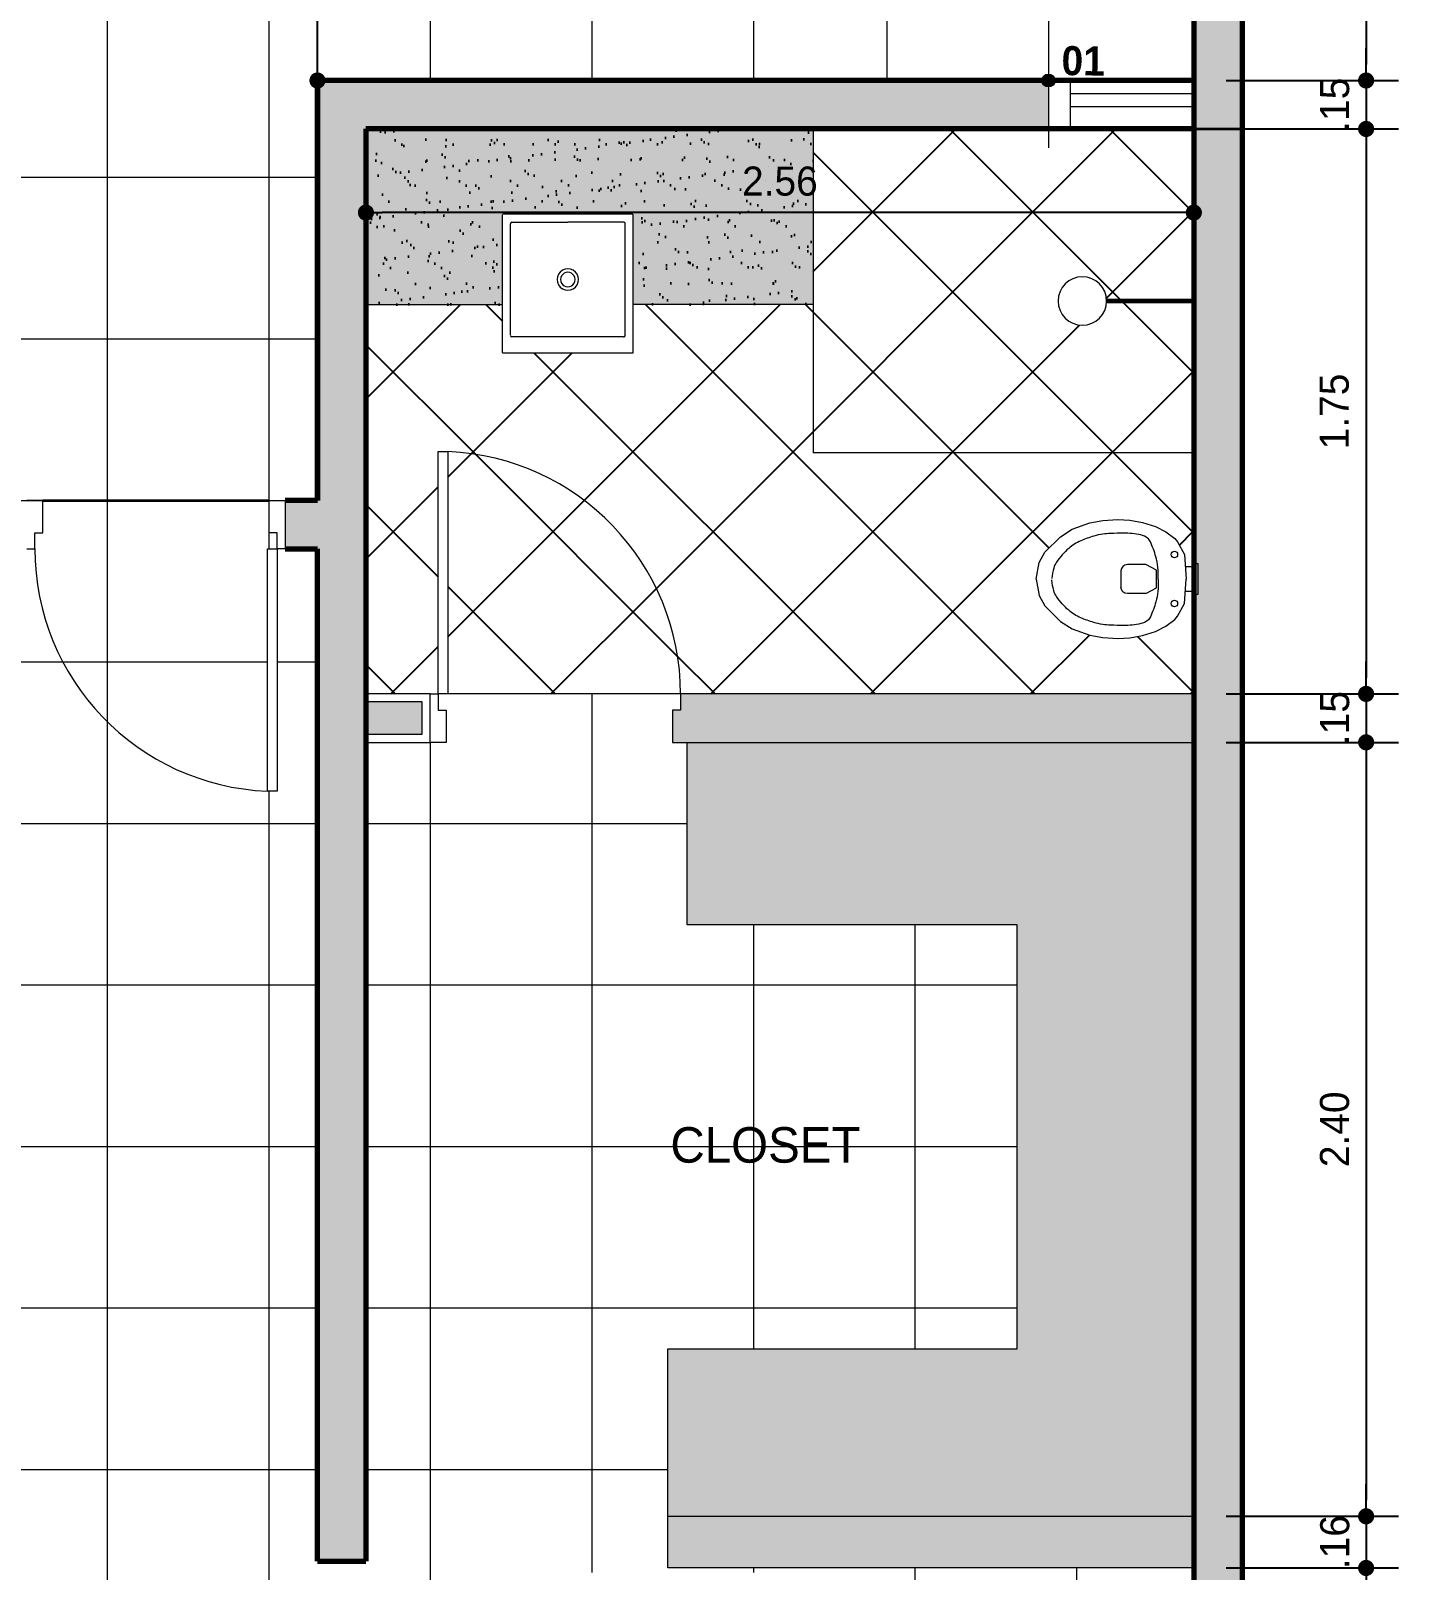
# Model space of a CAD drawing. Header units: millimetres. Extents: x 971.3 to 1010.6, y 593 to 619.8.
# Drawn here: x 989.422 to 993.717, y 599.835 to 604.601 of the extents above; entities that cross this region are included whole.
import ezdxf
from ezdxf.enums import TextEntityAlignment as Align

# ---------------------------------------------------------------- set-up
doc = ezdxf.new("R2010")
doc.units = ezdxf.units.MM
doc.linetypes.add('ACAD_ISO10W100', pattern=[18.5, 12, -3, 0.5, -3])
doc.linetypes.add('CONTINU', pattern=[0])
for name, color, linetype, lineweight in [('1', 253, 'Continuous', 0), ('_mobiliário', 7, 'Continuous', 5), ('barandas', 156, 'Continuous', 13), ('csco', 7, 'Continuous', 70), ('Flechas', 222, 'Continuous', 13), ('mesa', 7, 'Continuous', 9), ('textos', 7, 'Continuous', 25), ('www.dwgfree.com', 7, 'Continuous', 70)]:
    doc.layers.add(name, color=color, linetype=linetype, lineweight=lineweight)
doc.layers.add('A-HACH', color=252, linetype='Continuous')
doc.styles.get("Standard").update_dxf_attribs({"font": 'stylu.ttf'})
doc.dimstyles.new('1-75', dxfattribs={"dimtxt": 0.09, "dimasz": 0.05, "dimexe": 0.1, "dimexo": 0.1, "dimgap": 0.05, "dimtad": 1, "dimzin": 4, "dimdsep": 46, "dimtxsty": 'Standard', "dimblk": 'DOT', "dimcen": 0.09, "dimclrd": 250, "dimclre": 250, "dimclrt": 7, "dimaunit": 1, "dimazin": 0, "dimtfac": 1, "dimtix": 1, "dimtmove": 1, "dimatfit": 3, "dimfxl": 0.5, "dimtolj": 1, "dimtzin": 0, "dimarcsym": 0})
pattern_1 = [(0, (988.15953, 603.14696), (0, 0.5), []), (90, (988.15953, 603.14696), (-0.5, 3e-17), [])]
pattern_2 = [(135, (-131.56422, 234.29346), (-0.24748737, -0.24748737), []), (225, (-131.56422, 234.29346), (0.24748737, -0.24748737), [])]

# ---------------------------------------------------------------- blocks, each defined once
blk = doc.blocks.new('P80E')
at = {"layer": '_mobiliário'}
for p, q in [((0, 0), (0.025, 0)), ((0.025, 0), (0.025, -0.05)), ((0.8, 0), (0.775, 0)), ((0.775, 0), (0.775, -0.05)), ((0.025, -0.05), (0.05, -0.05)), ((0.05, -0.05), (0.05, -0.15)), ((0.775, -0.05), (0.75, -0.05)), ((0.75, -0.05), (0.75, -0.15)), ((0.05, -0.15), (0, -0.15)), ((0.75, -0.15), (0.8, -0.15))]:
    blk.add_line(p, q, dxfattribs=at)
blk.add_lwpolyline([(0.025, 0), (0.025, 0.75), (0.055, 0.75), (0.055, 0)], close=True, dxfattribs=at)
blk.add_arc((0.0244, 0), 0.7506, 0, 87.6617, dxfattribs=at)
blk = doc.blocks.new('CHUV')
at = {"const_width": 0.015}
blk.add_lwpolyline([(-0.27, 0), (0, 0)], dxfattribs=at)
blk.add_circle((-0.345, 0), 0.075)
blk = doc.blocks.new('DBACIA')
blk.add_line((-0.0396, -0.0639), (0.0379, -0.0639))
for points in [[(-0.0009, -0.549), (-0.0519, -0.5395), (-0.0841, -0.5219), (-0.1319, -0.4744), (-0.1548, -0.4374), (-0.1746, -0.3831), (-0.1824, -0.3431), (-0.1849, -0.2964), (-0.1828, -0.2588), (-0.1758, -0.2199), (-0.1632, -0.1796), (-0.1473, -0.1474), (-0.1259, -0.1196), (-0.1159, -0.1115), (-0.0765, -0.0896), (-0.0009, -0.085), (-0.0009, -0.085)], [(-0.0396, -0.0873), (-0.0396, -0.0639), (-0.0489, -0.0639), (-0.0489, -0.0487), (0.0471, -0.0487), (0.0471, -0.0639), (0.0379, -0.0639), (0.0379, -0.0873)], [(-0.0009, -0.549), (0.0502, -0.5395), (0.0824, -0.5219), (0.1302, -0.4744), (0.1531, -0.4374), (0.1729, -0.3831), (0.1806, -0.3431), (0.1831, -0.2964), (0.1811, -0.2588), (0.1741, -0.2199), (0.1614, -0.1796), (0.1455, -0.1474), (0.1241, -0.1196), (0.1142, -0.1115), (0.0747, -0.0896), (-0.0008, -0.085), (-0.0009, -0.085)], [(0.0441, -0.2096), (0.0261, -0.177), (-0.0284, -0.177), (-0.0459, -0.2096)], [(-0.0258, -0.2866), (0.0241, -0.2866)]]:
    blk.add_lwpolyline(points)
for points in [[(-0.0009, -0.1715, 0.041285), (-0.0374, -0.1723, 0.045356), (-0.07, -0.1787, 0.033191), (-0.1165, -0.1957, 0.120175), (-0.1274, -0.2042, 0.118011), (-0.1373, -0.2253, 0.050668), (-0.1429, -0.2787, 0.012742), (-0.1419, -0.3192, 0.021668), (-0.1397, -0.343, 0.039787), (-0.1338, -0.3704, 0.025573), (-0.119, -0.4113, 0.081205), (-0.0957, -0.4485, 0.062644), (-0.0533, -0.4861, 0.081597), (-0.0349, -0.4947, 0.049616), (-0.0021, -0.5005)], [(0.0009, -0.1715, -0.041285), (0.0374, -0.1723, -0.045356), (0.07, -0.1787, -0.033191), (0.1165, -0.1957, -0.120175), (0.1274, -0.2042, -0.118011), (0.1373, -0.2253, -0.050668), (0.1429, -0.2787, -0.012742), (0.1419, -0.3192, -0.021668), (0.1397, -0.343, -0.039787), (0.1337, -0.3704, -0.025573), (0.119, -0.4113, -0.081205), (0.0957, -0.4485, -0.062644), (0.0533, -0.4861, -0.081597), (0.0349, -0.4947, -0.049616), (0.0021, -0.5005)], [(-0.0459, -0.2096), (-0.0458, -0.2666, 0.414025), (-0.0258, -0.2866)], [(0.0441, -0.2096), (0.0441, -0.2666, -0.414025), (0.0241, -0.2866)]]:
    blk.add_lwpolyline(points, format="xyb")
for centre in [(-0.0766, -0.1213), (0.0749, -0.1213)]:
    blk.add_circle(centre, 0.0101)
blk = doc.blocks.new('_Dot')
at = {"color": 0, "linetype": 'ByBlock', "lineweight": -2}
blk.add_line((-0.5, 0), (-1, 0), dxfattribs=at)
at = {"color": 0, "linetype": 'ByBlock', "const_width": 0.5}
blk.add_lwpolyline([(-0.25, 0, 1), (0.25, 0, 1)], format="xyb", close=True, dxfattribs=at)
blk = doc.blocks.new('*D79')
at = {"layer": 'Defpoints', "color": 0, "lineweight": 35, "transparency": 16777216}
for p in [(993.0345, 607.747), (993.0226, 604.447), (993.5558, 604.447)]:
    blk.add_point(p, dxfattribs=at)
at = {"layer": 'www.dwgfree.com', "color": 250, "linetype": 'ACAD_ISO10W100', "lineweight": -2, "transparency": 16777216}
for p, q in [((993.1345, 607.747), (993.6558, 607.747)), ((993.1226, 604.447), (993.6558, 604.447))]:
    blk.add_line(p, q, dxfattribs=at)
at = {"layer": 'www.dwgfree.com', "color": 250, "lineweight": -2, "transparency": 16777216}
blk.add_line((993.5558, 607.697), (993.5558, 604.497), dxfattribs=at)
at = {"layer": 'www.dwgfree.com', "color": 250, "lineweight": -2, "transparency": 16777216, "xscale": 0.05, "yscale": 0.05, "zscale": 0.05}
for p, rotation in [((993.5558, 607.747), 90), ((993.5558, 604.447), 270)]:
    blk.add_blockref('_Dot', p, dxfattribs=dict(at, rotation=rotation))
at = {"layer": 'www.dwgfree.com', "color": 7, "lineweight": 35, "transparency": 16777216, "insert": (993.4589, 606.097), "char_height": 0.09, "attachment_point": 5, "rotation": 90}
blk.add_mtext('\\A1;3.30 ', dxfattribs=at)
blk = doc.blocks.new('*D80')
at = {"layer": 'Defpoints', "color": 0, "lineweight": 35, "transparency": 16777216}
for p in [(993.0226, 604.447), (993.0226, 604.297), (993.5558, 604.297)]:
    blk.add_point(p, dxfattribs=at)
at = {"layer": 'www.dwgfree.com', "color": 250, "lineweight": -2, "transparency": 16777216}
for p, q in [((993.5558, 604.497), (993.5558, 604.547)), ((993.5558, 604.447), (993.5558, 604.297)), ((993.5558, 604.247), (993.5558, 604.197))]:
    blk.add_line(p, q, dxfattribs=at)
at = {"layer": 'www.dwgfree.com', "color": 250, "linetype": 'ACAD_ISO10W100', "lineweight": -2, "transparency": 16777216}
for p, q in [((993.1226, 604.447), (993.6558, 604.447)), ((993.1226, 604.297), (993.6558, 604.297))]:
    blk.add_line(p, q, dxfattribs=at)
at = {"layer": 'www.dwgfree.com', "color": 250, "lineweight": -2, "transparency": 16777216, "xscale": 0.05, "yscale": 0.05, "zscale": 0.05}
for p, rotation in [((993.5558, 604.447), 270), ((993.5558, 604.297), 90)]:
    blk.add_blockref('_Dot', p, dxfattribs=dict(at, rotation=rotation))
at = {"layer": 'www.dwgfree.com', "color": 7, "lineweight": 35, "transparency": 16777216, "insert": (993.4589, 604.372), "char_height": 0.09, "attachment_point": 5, "rotation": 90}
blk.add_mtext('\\A1;.15 ', dxfattribs=at)
blk = doc.blocks.new('*D81')
at = {"layer": 'Defpoints', "color": 0, "lineweight": 35, "transparency": 16777216}
for p in [(993.0226, 604.297), (993.0225, 602.5481), (993.5558, 602.5481)]:
    blk.add_point(p, dxfattribs=at)
at = {"layer": 'www.dwgfree.com', "color": 250, "linetype": 'ACAD_ISO10W100', "lineweight": -2, "transparency": 16777216}
for p, q in [((993.1226, 604.297), (993.6558, 604.297)), ((993.1225, 602.5481), (993.6558, 602.5481))]:
    blk.add_line(p, q, dxfattribs=at)
at = {"layer": 'www.dwgfree.com', "color": 250, "lineweight": -2, "transparency": 16777216}
blk.add_line((993.5558, 604.247), (993.5558, 602.5981), dxfattribs=at)
at = {"layer": 'www.dwgfree.com', "color": 250, "lineweight": -2, "transparency": 16777216, "xscale": 0.05, "yscale": 0.05, "zscale": 0.05}
for p, rotation in [((993.5558, 604.297), 90), ((993.5558, 602.5481), 270)]:
    blk.add_blockref('_Dot', p, dxfattribs=dict(at, rotation=rotation))
at = {"layer": 'www.dwgfree.com', "color": 7, "lineweight": 35, "transparency": 16777216, "insert": (993.4576, 603.4225), "char_height": 0.09, "attachment_point": 5, "rotation": 90}
blk.add_mtext('\\A1;1.75 ', dxfattribs=at)
blk = doc.blocks.new('*D82')
at = {"layer": 'Defpoints', "color": 0, "lineweight": 35, "transparency": 16777216}
for p in [(993.0225, 602.5481), (993.0225, 602.3981), (993.5558, 602.3981)]:
    blk.add_point(p, dxfattribs=at)
at = {"layer": 'www.dwgfree.com', "color": 250, "lineweight": -2, "transparency": 16777216}
for p, q in [((993.5558, 602.5981), (993.5558, 602.6481)), ((993.5558, 602.5481), (993.5558, 602.3981)), ((993.5558, 602.3481), (993.5558, 602.2981))]:
    blk.add_line(p, q, dxfattribs=at)
at = {"layer": 'www.dwgfree.com', "color": 250, "linetype": 'ACAD_ISO10W100', "lineweight": -2, "transparency": 16777216}
for p, q in [((993.1225, 602.5481), (993.6558, 602.5481)), ((993.1225, 602.3981), (993.6558, 602.3981))]:
    blk.add_line(p, q, dxfattribs=at)
at = {"layer": 'www.dwgfree.com', "color": 250, "lineweight": -2, "transparency": 16777216, "xscale": 0.05, "yscale": 0.05, "zscale": 0.05}
for p, rotation in [((993.5558, 602.5481), 270), ((993.5558, 602.3981), 90)]:
    blk.add_blockref('_Dot', p, dxfattribs=dict(at, rotation=rotation))
at = {"layer": 'www.dwgfree.com', "color": 7, "lineweight": 35, "transparency": 16777216, "insert": (993.4589, 602.4731), "char_height": 0.09, "attachment_point": 5, "rotation": 90}
blk.add_mtext('\\A1;.15 ', dxfattribs=at)
blk = doc.blocks.new('*D83')
at = {"layer": 'Defpoints', "color": 0, "lineweight": 35, "transparency": 16777216}
for p in [(993.0225, 602.3981), (993.0225, 600.002), (993.5558, 600.002)]:
    blk.add_point(p, dxfattribs=at)
at = {"layer": 'www.dwgfree.com', "color": 250, "linetype": 'ACAD_ISO10W100', "lineweight": -2, "transparency": 16777216}
for p, q in [((993.1225, 602.3981), (993.6558, 602.3981)), ((993.1225, 600.002), (993.6558, 600.002))]:
    blk.add_line(p, q, dxfattribs=at)
at = {"layer": 'www.dwgfree.com', "color": 250, "lineweight": -2, "transparency": 16777216}
blk.add_line((993.5558, 602.3481), (993.5558, 600.052), dxfattribs=at)
at = {"layer": 'www.dwgfree.com', "color": 250, "lineweight": -2, "transparency": 16777216, "xscale": 0.05, "yscale": 0.05, "zscale": 0.05}
for p, rotation in [((993.5558, 602.3981), 90), ((993.5558, 600.002), 270)]:
    blk.add_blockref('_Dot', p, dxfattribs=dict(at, rotation=rotation))
at = {"layer": 'www.dwgfree.com', "color": 7, "lineweight": 35, "transparency": 16777216, "insert": (993.4585, 601.2001), "char_height": 0.09, "attachment_point": 5, "rotation": 90}
blk.add_mtext('\\A1;2.40 ', dxfattribs=at)
blk = doc.blocks.new('*D84')
at = {"layer": 'Defpoints', "color": 0, "lineweight": 35, "transparency": 16777216}
for p in [(993.0225, 600.002), (993.0225, 599.842), (993.5558, 599.842)]:
    blk.add_point(p, dxfattribs=at)
at = {"layer": 'www.dwgfree.com', "color": 250, "lineweight": -2, "transparency": 16777216}
for p, q in [((993.5558, 600.052), (993.5558, 600.102)), ((993.5558, 600.002), (993.5558, 599.842)), ((993.5558, 599.792), (993.5558, 599.742))]:
    blk.add_line(p, q, dxfattribs=at)
at = {"layer": 'www.dwgfree.com', "color": 250, "linetype": 'ACAD_ISO10W100', "lineweight": -2, "transparency": 16777216}
for p, q in [((993.1225, 600.002), (993.6558, 600.002)), ((993.1225, 599.842), (993.6558, 599.842))]:
    blk.add_line(p, q, dxfattribs=at)
at = {"layer": 'www.dwgfree.com', "color": 250, "lineweight": -2, "transparency": 16777216, "xscale": 0.05, "yscale": 0.05, "zscale": 0.05}
for p, rotation in [((993.5558, 600.002), 270), ((993.5558, 599.842), 90)]:
    blk.add_blockref('_Dot', p, dxfattribs=dict(at, rotation=rotation))
at = {"layer": 'www.dwgfree.com', "color": 7, "lineweight": 35, "transparency": 16777216, "insert": (993.4592, 599.922), "char_height": 0.09, "attachment_point": 5, "rotation": 90}
blk.add_mtext('\\A1;.16 ', dxfattribs=at)
blk = doc.blocks.new('*D85')
at = {"layer": 'Defpoints', "color": 0, "lineweight": 35, "transparency": 16777216}
for p in [(993.0225, 599.842), (993.0225, 596.4967), (993.5558, 596.4967)]:
    blk.add_point(p, dxfattribs=at)
at = {"layer": 'www.dwgfree.com', "color": 250, "linetype": 'ACAD_ISO10W100', "lineweight": -2, "transparency": 16777216}
for p, q in [((993.1225, 599.842), (993.6558, 599.842)), ((993.1225, 596.4967), (993.6558, 596.4967))]:
    blk.add_line(p, q, dxfattribs=at)
at = {"layer": 'www.dwgfree.com', "color": 250, "lineweight": -2, "transparency": 16777216}
blk.add_line((993.5558, 599.792), (993.5558, 596.5467), dxfattribs=at)
at = {"layer": 'www.dwgfree.com', "color": 250, "lineweight": -2, "transparency": 16777216, "xscale": 0.05, "yscale": 0.05, "zscale": 0.05}
for p, rotation in [((993.5558, 599.842), 90), ((993.5558, 596.4967), 270)]:
    blk.add_blockref('_Dot', p, dxfattribs=dict(at, rotation=rotation))
at = {"layer": 'www.dwgfree.com', "color": 7, "lineweight": 35, "transparency": 16777216, "insert": (993.4589, 598.1694), "char_height": 0.09, "attachment_point": 5, "rotation": 90}
blk.add_mtext('\\A1;3.35 ', dxfattribs=at)
blk = doc.blocks.new('*D109')
at = {"layer": 'Defpoints', "color": 0, "lineweight": 35, "transparency": 16777216}
for p in [(990.4595, 604.297), (993.0225, 604.297), (990.4595, 604.0381)]:
    blk.add_point(p, dxfattribs=at)
at = {"layer": 'www.dwgfree.com', "color": 250, "linetype": 'ACAD_ISO10W100', "lineweight": -2, "transparency": 16777216}
for p, q in [((990.4595, 604.197), (990.4595, 603.9381)), ((993.0225, 604.197), (993.0225, 603.9381))]:
    blk.add_line(p, q, dxfattribs=at)
at = {"layer": 'www.dwgfree.com', "color": 250, "lineweight": -2, "transparency": 16777216}
blk.add_line((992.9725, 604.0381), (990.5095, 604.0381), dxfattribs=at)
at = {"layer": 'www.dwgfree.com', "color": 250, "lineweight": -2, "transparency": 16777216, "xscale": 0.05, "yscale": 0.05, "zscale": 0.05, "rotation": 180}
blk.add_blockref('_Dot', (990.4595, 604.0381), dxfattribs=at)
at = {"layer": 'www.dwgfree.com', "color": 250, "lineweight": -2, "transparency": 16777216, "xscale": 0.05, "yscale": 0.05, "zscale": 0.05}
blk.add_blockref('_Dot', (993.0225, 604.0381), dxfattribs=at)
at = {"layer": 'www.dwgfree.com', "color": 7, "lineweight": 35, "transparency": 16777216, "insert": (991.741, 604.135), "char_height": 0.09, "attachment_point": 5}
blk.add_mtext('\\A1;2.56 ', dxfattribs=at)
blk = doc.blocks.new('*D113')
at = {"layer": 'Defpoints', "color": 0, "lineweight": 35, "transparency": 16777216}
for p in [(990.3095, 607.597), (990.3095, 607.597), (990.3095, 604.447)]:
    blk.add_point(p, dxfattribs=at)
at = {"layer": 'www.dwgfree.com', "color": 250, "lineweight": -2, "transparency": 16777216}
blk.add_line((990.3095, 604.497), (990.3095, 607.547), dxfattribs=at)
at = {"layer": 'www.dwgfree.com', "color": 250, "lineweight": -2, "transparency": 16777216, "xscale": 0.05, "yscale": 0.05, "zscale": 0.05}
for p, rotation in [((990.3095, 607.597), 90), ((990.3095, 604.447), 270)]:
    blk.add_blockref('_Dot', p, dxfattribs=dict(at, rotation=rotation))
at = {"layer": 'www.dwgfree.com', "color": 7, "lineweight": 35, "transparency": 16777216, "insert": (990.2126, 606.022), "char_height": 0.09, "attachment_point": 5, "rotation": 90}
blk.add_mtext('\\A1;3.15 ', dxfattribs=at)
blk = doc.blocks.new('*D114')
at = {"layer": 'Defpoints', "color": 0, "lineweight": 35, "transparency": 16777216}
for p in [(993.1726, 610.197), (993.1726, 596.3467), (993.9056, 596.3467)]:
    blk.add_point(p, dxfattribs=at)
at = {"layer": 'www.dwgfree.com', "color": 250, "linetype": 'ACAD_ISO10W100', "lineweight": -2, "transparency": 16777216}
for p, q in [((993.2726, 610.197), (994.0056, 610.197)), ((993.2726, 596.3467), (994.0056, 596.3467))]:
    blk.add_line(p, q, dxfattribs=at)
at = {"layer": 'www.dwgfree.com', "color": 250, "lineweight": -2, "transparency": 16777216}
blk.add_line((993.9056, 610.147), (993.9056, 596.3967), dxfattribs=at)
at = {"layer": 'www.dwgfree.com', "color": 250, "lineweight": -2, "transparency": 16777216, "xscale": 0.05, "yscale": 0.05, "zscale": 0.05}
for p, rotation in [((993.9056, 610.197), 90), ((993.9056, 596.3467), 270)]:
    blk.add_blockref('_Dot', p, dxfattribs=dict(at, rotation=rotation))
at = {"layer": 'www.dwgfree.com', "color": 7, "lineweight": 35, "transparency": 16777216, "insert": (993.8086, 603.2719), "char_height": 0.09, "attachment_point": 5, "rotation": 90}
blk.add_mtext('\\A1;13.85 ', dxfattribs=at)

msp = doc.modelspace()

# ---------------------------------------------------------------- hatches: boundary and pattern name
at = {"layer": '_mobiliário'}
msp.add_hatch(color=256, dxfattribs=at).paths.add_polyline_path([(990.6334, 602.4231), (990.4595, 602.4231), (990.4595, 602.5231), (990.6334, 602.5231)])
at = {"layer": 'A-HACH'}
h = msp.add_hatch(dxfattribs=at)
h.set_pattern_fill('_USER', color=256, scale=0.35, angle=135, style=0, double=1, pattern_type=0)
h.set_pattern_definition(pattern_2)
h.paths.add_polyline_path([(993.0225, 603.7644), (992.7525, 603.7644, -1), (992.6025, 603.7644, -1), (992.7525, 603.7644), (993.0225, 603.7644), (993.0225, 604.297), (992.6402, 604.297), (991.8445, 604.297), (991.8445, 603.2943), (993.0225, 603.2943)])
h.paths.add_polyline_path([(991.8445, 603.2943), (991.8445, 603.7531), (991.2872, 603.7531), (991.2872, 603.6029), (990.8818, 603.6029), (990.8818, 603.7531), (990.4595, 603.7531), (990.4595, 602.5481), (990.6584, 602.5481), (990.6834, 602.5481), (990.6834, 603.2981), (990.7134, 603.2981, -0.40231), (991.4334, 602.5481), (991.4584, 602.5481), (993.0225, 602.5481), (993.0225, 602.8557), (993.0197, 602.8557), (993.0197, 602.8649), (992.9963, 602.8649), (992.9941, 602.828), (992.9722, 602.7886), (992.9641, 602.7786), (992.9362, 602.7572), (992.9041, 602.7413), (992.8637, 602.7287), (992.8248, 602.7217), (992.7872, 602.7196), (992.7405, 602.7221), (992.7005, 602.7299), (992.6462, 602.7497), (992.6092, 602.7726), (992.5617, 602.8204), (992.5441, 602.8526), (992.5347, 602.9036), (992.5441, 602.9547), (992.5617, 602.9869), (992.6092, 603.0347), (992.6462, 603.0576), (992.7005, 603.0774), (992.7405, 603.0852), (992.7872, 603.0876), (992.8248, 603.0856), (992.8637, 603.0786), (992.9041, 603.0659), (992.9362, 603.05), (992.9641, 603.0286), (992.9722, 603.0187), (992.9941, 602.9793), (992.9963, 602.9424), (993.0197, 602.9424), (993.0197, 602.9517), (993.0198, 603.2943)])
h = msp.add_hatch(dxfattribs=at)
h.set_pattern_fill('_USER', color=256, scale=0.35, angle=135, style=0, double=1, pattern_type=0)
h.set_pattern_definition(pattern_2)
h.paths.add_polyline_path([(990.7134, 603.2981), (990.7134, 602.5481), (991.4334, 602.5481, 0.40231)])
at = {"layer": 'Flechas'}
msp.add_hatch(color=256, dxfattribs=at).paths.add_polyline_path([(992.5863, 604.4325, 1), (992.5588, 604.4615, 1)])
at = {"layer": 'mesa', "ltscale": 0.1}
h = msp.add_hatch(color=27, dxfattribs=at)
h.dxf.hatch_style = 1
h.set_gradient(color1=(123, 74, 61), color2=(238, 225, 221), one_color=1, tint=0.9, name='INVCYLINDER')
h.paths.add_polyline_path([(993.0225, 602.3981), (991.4544, 602.3981), (991.4544, 601.8335), (992.4756, 601.8335), (992.4756, 600.5205), (991.3946, 600.5205), (991.3946, 600.002), (993.0225, 600.002)])
at = {"layer": 'www.dwgfree.com', "lineweight": 35}
for color, points in [(256, [(993.0226, 618.77), (993.1725, 618.77), (993.1725, 596.3467), (993.0226, 596.3467)]), (256, [(990.4595, 604.297), (992.5739, 604.297), (992.5739, 604.427, -0.434686), (992.5525, 604.447), (992.4033, 604.447), (990.3095, 604.447), (990.3095, 603.147), (990.2095, 603.147), (990.2095, 602.997), (990.3095, 602.997), (990.3095, 599.8632), (990.4595, 599.8632)]), (251, [(993.0225, 602.5481), (991.4584, 602.5481), (991.4334, 602.5481), (991.4334, 602.4981), (991.4084, 602.4981), (991.4084, 602.3981), (991.4584, 602.3981), (993.0225, 602.3981)]), (251, [(993.0225, 600.002), (991.3946, 600.002), (991.3946, 599.842), (993.0225, 599.842)])]:
    msp.add_hatch(color=color, dxfattribs=at).paths.add_polyline_path(points)
at = {"layer": 'www.dwgfree.com', "lineweight": 15}
h = msp.add_hatch(dxfattribs=at)
h.set_pattern_fill('_USER', color=252, scale=0.5, style=0, double=1, pattern_type=0)
h.set_pattern_definition(pattern_1)
h.paths.add_polyline_path([(992.0725, 606.647), (991.1225, 606.647), (991.1225, 606.697), (991.1225, 607.127, -0.414256), (991.1025, 607.147), (990.8494, 607.147), (990.8494, 607.147), (990.8858, 606.9767), (990.8107, 607.1484), (990.8986, 607.314), (990.8494, 607.147), (991.1025, 607.147, -0.414168), (991.1225, 607.167), (991.1225, 607.597), (990.2095, 607.597), (990.1595, 607.597), (989.4595, 607.597), (989.4095, 607.597), (989.3095, 607.597), (989.3095, 606.022), (989.0595, 606.022), (989.0095, 606.022), (988.3095, 606.022), (988.2595, 606.022), (988.1595, 606.022), (988.1595, 604.672), (988.2595, 604.672), (988.3095, 604.672), (989.0095, 604.672), (989.0595, 604.672), (989.3095, 604.672), (989.3095, 603.147), (989.4095, 603.147), (989.4595, 603.147), (990.1595, 603.147), (990.2095, 603.147), (990.3095, 603.147), (990.3095, 604.447), (992.0725, 604.447)])
h.paths.add_polyline_path([(991.0027, 607.1151), (991.1454, 607.113), (991.1482, 607.3005), (991.0055, 607.3026)], flags=24)
at = {"layer": 'www.dwgfree.com', "lineweight": 35}
h = msp.add_hatch(dxfattribs=at)
h.set_pattern_fill('AR-SAND', color=256, scale=0.002, style=0)
h.set_pattern_definition([(37.5, (990.45954, 603.753136), (-0.0032, 0.0978826), [0, -0.077216, 0, -0.08636, 0, -0.08255]), (7.5, (990.45954, 603.75314), (0.089905, 0.143365), [0, -0.041656, 0, -0.069596, 0, -0.02667]), (327.5, (990.39706, 603.753136), (0.1581985, 0.0002874), [0, -0.0254, 0, -0.09144, 0, -0.11938]), (317.5, (990.39706, 603.75314), (0.152711, 0.044586), [0, -0.0127, 0, -0.059944, 0, -0.06858])])
h.paths.add_polyline_path([(991.8445, 604.297), (990.4595, 604.297), (990.4595, 603.7531), (990.8818, 603.7531), (990.8818, 604.0335), (991.2872, 604.0335), (991.2872, 603.7531), (991.8445, 603.7531)])
h = msp.add_hatch(color=134, dxfattribs=at)
h.set_gradient(color1=(28, 143, 151))
h.paths.add_polyline_path([(991.8445, 604.297), (990.4595, 604.297), (990.4595, 603.7531), (990.8818, 603.7531), (990.8818, 604.0335), (991.2872, 604.0335), (991.2872, 603.7531), (991.8445, 603.7531)])
at = {"layer": 'www.dwgfree.com', "lineweight": 15}
h = msp.add_hatch(dxfattribs=at)
h.set_pattern_fill('_USER', color=252, scale=0.5, style=0, double=1, pattern_type=0)
h.set_pattern_definition(pattern_1)
h.paths.add_polyline_path([(990.1545, 602.997), (990.1845, 602.997), (990.1845, 603.047), (990.1595, 603.047), (990.1595, 603.147), (989.4595, 603.147), (989.4595, 603.047), (989.4345, 603.047), (989.4345, 602.997, 0.40231), (990.1545, 602.247)])
h = msp.add_hatch(dxfattribs=at)
h.set_pattern_fill('_USER', color=252, scale=0.5, style=0, double=1, pattern_type=0)
h.set_pattern_definition(pattern_1)
edge = h.paths.add_edge_path()
edge.add_line((990.3095, 602.997), (990.2095, 602.997))
edge.add_line((990.2095, 602.997), (990.1845, 602.997))
edge.add_line((990.1845, 602.997), (990.1845, 602.247))
edge.add_line((990.1845, 602.247), (990.1545, 602.247))
edge.add_arc((990.1852, 602.997), 0.7506, 180, 267.6617, ccw=False)
edge.add_line((989.4345, 602.997), (989.4095, 602.997))
edge.add_line((989.4095, 602.997), (989.3095, 602.997))
edge.add_line((989.3095, 602.997), (989.3095, 599.872))
edge.add_line((989.3095, 599.872), (989.3095, 599.24))
edge.add_line((989.3095, 599.24), (986.3095, 599.24))
edge.add_line((986.3095, 599.24), (986.3095, 596.4967))
edge.add_line((986.3095, 596.4967), (993.0225, 596.4967))
edge.add_line((993.0225, 596.4967), (993.0225, 597.24))
edge.add_arc((993.0415, 597.1468), 0.0951, 101.5327, 146.1729)
edge.add_line((992.9625, 597.1997), (992.9025, 597.1997))
edge.add_line((992.9025, 597.1997), (992.9025, 597.4734))
edge.add_line((992.9025, 597.4734), (992.8877, 597.4734))
edge.add_line((992.8877, 597.4734), (992.8877, 598.6261))
edge.add_line((992.8877, 598.6261), (992.9025, 598.6261))
edge.add_line((992.9025, 598.6261), (992.9025, 598.9107))
edge.add_line((992.9025, 598.9107), (992.7962, 598.9107))
edge.add_line((992.7962, 598.9107), (992.8677, 598.8497))
edge.add_line((992.8677, 598.8497), (992.8677, 597.2497))
edge.add_line((992.8677, 597.2497), (992.7932, 597.1861))
edge.add_spline(control_points=[(992.7932, 597.1861), (992.7642, 597.196), (992.6856, 597.2228), (992.5629, 597.1822), (992.4224, 597.2244), (992.3271, 597.1811), (992.2675, 597.1991), (992.2591, 597.2016)], knot_values=[0, 0, 0, 0, 0.09018, 0.244935, 0.364644, 0.513233, 0.537855, 0.537855, 0.537855, 0.537855], degree=3, periodic=0)
edge.add_line((992.444, 597.2078), (992.444, 596.7267))
edge.add_line((992.444, 596.7267), (990.5606, 596.7267))
edge.add_line((990.5606, 596.7267), (990.5606, 599.463))
edge.add_line((990.5606, 599.463), (992.4313, 599.463))
edge.add_line((992.4313, 599.463), (992.4313, 598.8914))
edge.add_spline(control_points=[(992.3813, 598.8981), (992.3983, 598.8948), (992.4545, 598.8847), (992.5629, 598.9172), (992.6829, 598.8775), (992.7592, 598.9018), (992.7856, 598.9107)], knot_values=[0.007883, 0.007883, 0.007883, 0.007883, 0.059702, 0.17941, 0.334165, 0.416462, 0.416462, 0.416462, 0.416462], degree=3, periodic=0)
edge.add_line((992.5707, 598.9024), (992.773, 598.9066))
edge.add_spline(control_points=[(992.3813, 598.8981), (992.3983, 598.8948), (992.4545, 598.8847), (992.5629, 598.9172), (992.6829, 598.8775), (992.7592, 598.9018), (992.7856, 598.9107)], knot_values=[0.007883, 0.007883, 0.007883, 0.007883, 0.059702, 0.17941, 0.334165, 0.416462, 0.416462, 0.416462, 0.416462], degree=3, periodic=0)
edge.add_line((992.7856, 598.9107), (992.4677, 598.9107))
edge.add_line((992.4677, 598.9107), (992.4677, 599.4107))
edge.add_line((992.4677, 599.4107), (992.9677, 599.4107))
edge.add_line((992.9677, 599.4107), (992.9677, 598.8997))
edge.add_line((992.9677, 598.8997), (992.9625, 598.8997))
edge.add_arc((993.0415, 598.9527), 0.0951, 213.8271, 258.4737)
edge.add_line((993.0225, 598.8595), (993.0225, 599.842))
edge.add_line((993.0225, 599.842), (991.3946, 599.842))
edge.add_line((991.3946, 599.842), (991.3946, 600.002))
edge.add_line((991.3946, 600.002), (991.3946, 600.5205))
edge.add_line((991.3946, 600.5205), (992.4756, 600.5205))
edge.add_line((992.4756, 600.5205), (992.4756, 601.8335))
edge.add_line((992.4756, 601.8335), (991.4544, 601.8335))
edge.add_line((991.4544, 601.8335), (991.4544, 602.3981))
edge.add_line((991.4544, 602.3981), (991.4084, 602.3981))
edge.add_line((991.4084, 602.3981), (991.4084, 602.4981))
edge.add_line((991.4084, 602.4981), (991.4334, 602.4981))
edge.add_line((991.4334, 602.4981), (991.4334, 602.5481))
edge.add_line((991.4334, 602.5481), (990.7134, 602.5481))
edge.add_line((990.7134, 602.5481), (990.6834, 602.5481))
edge.add_line((990.6834, 602.5481), (990.6834, 602.4981))
edge.add_line((990.6834, 602.4981), (990.7084, 602.4981))
edge.add_line((990.7084, 602.4981), (990.7084, 602.3981))
edge.add_line((990.7084, 602.3981), (990.6584, 602.3981))
edge.add_line((990.6584, 602.3981), (990.4595, 602.3981))
edge.add_line((990.4595, 602.3981), (990.4595, 599.8632))
edge.add_line((990.4595, 599.8632), (990.3095, 599.8632))
edge.add_line((990.3095, 599.8632), (990.3095, 602.997))
h.paths.add_polyline_path([(990.8373, 599.8282), (992.1544, 599.8282), (992.1544, 599.7646), (990.8373, 599.7646)], flags=16)
edge = h.paths.add_edge_path(flags=16)
edge.add_line((987.3412, 598.5284), (987.3185, 598.4916))
edge.add_arc((987.2833, 598.4726), 0.04, -31.6977, 28.3023, ccw=False)
edge.add_line((987.3173, 598.4516), (987.1071, 598.1113))
edge.add_arc((987.0731, 598.1323), 0.04, 268.3023, 328.3023, ccw=False)
edge.add_line((987.0719, 598.0923), (987.0508, 598.0581))
edge.add_arc((986.9312, 598.1302), 0.1396, 244.8891, 328.9291, ccw=False)
edge.add_line((986.872, 598.0038), (986.7818, 598.0595))
edge.add_spline(control_points=[(986.7818, 598.0595), (986.7637, 598.0728), (986.7276, 598.0995), (986.6734, 598.1461), (986.6399, 598.1856), (986.6229, 598.2116), (986.6207, 598.2149)], knot_values=[0.475691, 0.475691, 0.475691, 0.475691, 0.543073, 0.61033, 0.688989, 0.700436, 0.700436, 0.700436, 0.700436], degree=3, periodic=0)
edge.add_spline(control_points=[(986.6207, 598.2149), (986.6064, 598.2376), (986.5784, 598.2932), (986.5744, 598.3388), (986.5559, 598.3866), (986.5543, 598.3907)], knot_values=[0.290588, 0.290588, 0.290588, 0.290588, 0.36828, 0.466559, 0.475691, 0.475691, 0.475691, 0.475691], degree=3, periodic=0)
edge.add_spline(control_points=[(986.5543, 598.3907), (986.554, 598.3914), (986.5537, 598.392), (986.5534, 598.3927)], knot_values=[0.289035, 0.289035, 0.289035, 0.289035, 0.290588, 0.290588, 0.290588, 0.290588], degree=3, periodic=0)
edge.add_spline(control_points=[(986.5534, 598.3927), (986.5531, 598.3934), (986.5529, 598.394), (986.5526, 598.3947)], knot_values=[0.28754, 0.28754, 0.28754, 0.28754, 0.289035, 0.289035, 0.289035, 0.289035], degree=3, periodic=0)
edge.add_spline(control_points=[(986.5526, 598.3947), (986.5515, 598.3971), (986.5505, 598.3996), (986.5494, 598.4019)], knot_values=[0.28191, 0.28191, 0.28191, 0.28191, 0.28754, 0.28754, 0.28754, 0.28754], degree=3, periodic=0)
edge.add_spline(control_points=[(986.5494, 598.4019), (986.5421, 598.4175), (986.5289, 598.4369), (986.5169, 598.4009), (986.5113, 598.3773), (986.507, 598.3485), (986.5075, 598.3151), (986.5052, 598.2888), (986.5042, 598.2592), (986.5012, 598.2526)], knot_values=[0.072616, 0.072616, 0.072616, 0.072616, 0.110195, 0.133776, 0.158917, 0.189668, 0.219278, 0.256436, 0.28191, 0.28191, 0.28191, 0.28191], degree=3, periodic=0)
edge.add_spline(control_points=[(986.5012, 598.2526), (986.5001, 598.2503), (986.4937, 598.2427), (986.4661, 598.2662), (986.4581, 598.2842), (986.4543, 598.2931)], knot_values=[0, 0, 0, 0, 0.008819, 0.041344, 0.072616, 0.072616, 0.072616, 0.072616], degree=3, periodic=0)
edge.add_arc((986.8766, 598.4887), 0.4654, 91.7452, 205.42, ccw=False)
edge.add_spline(control_points=[(986.8624, 598.9539), (986.872, 598.9544), (986.8917, 598.9554), (986.9251, 598.9412), (986.9212, 598.9321), (986.9196, 598.9301)], knot_values=[0, 0, 0, 0, 0.031272, 0.063797, 0.072611, 0.072611, 0.072611, 0.072611], degree=3, periodic=0)
edge.add_spline(control_points=[(986.9196, 598.9301), (986.9151, 598.9245), (986.8891, 598.9103), (986.8666, 598.8965), (986.8365, 598.8819), (986.8127, 598.8652), (986.794, 598.8497), (986.7672, 598.8228), (986.7905, 598.8197), (986.8077, 598.8202)], knot_values=[0.072611, 0.072611, 0.072611, 0.072611, 0.09809, 0.135249, 0.164858, 0.195609, 0.22075, 0.244331, 0.28191, 0.28191, 0.28191, 0.28191], degree=3, periodic=0)
edge.add_spline(control_points=[(986.8077, 598.8202), (986.8102, 598.8202), (986.8129, 598.8204), (986.8156, 598.8205)], knot_values=[0.28191, 0.28191, 0.28191, 0.28191, 0.28754, 0.28754, 0.28754, 0.28754], degree=3, periodic=0)
edge.add_spline(control_points=[(986.8156, 598.8205), (986.8163, 598.8206), (986.817, 598.8206), (986.8177, 598.8207)], knot_values=[0.28754, 0.28754, 0.28754, 0.28754, 0.289035, 0.289035, 0.289035, 0.289035], degree=3, periodic=0)
edge.add_spline(control_points=[(986.8177, 598.8207), (986.8184, 598.8207), (986.8192, 598.8208), (986.8199, 598.8208)], knot_values=[0.289035, 0.289035, 0.289035, 0.289035, 0.290588, 0.290588, 0.290588, 0.290588], degree=3, periodic=0)
edge.add_spline(control_points=[(986.8199, 598.8208), (986.8242, 598.8211), (986.8753, 598.826), (986.9179, 598.8429), (986.9801, 598.8428), (987.0068, 598.8401)], knot_values=[0.290588, 0.290588, 0.290588, 0.290588, 0.29972, 0.397999, 0.475691, 0.475691, 0.475691, 0.475691], degree=3, periodic=0)
edge.add_spline(control_points=[(987.0068, 598.8401), (987.0107, 598.8397), (987.0416, 598.8361), (987.0919, 598.8238), (987.1579, 598.7962), (987.1979, 598.7759), (987.2179, 598.7657)], knot_values=[0.475691, 0.475691, 0.475691, 0.475691, 0.487138, 0.565797, 0.633054, 0.700436, 0.700436, 0.700436, 0.700436], degree=3, periodic=0)
edge.add_line((987.2179, 598.7657), (987.3081, 598.71))
edge.add_arc((987.2217, 598.6004), 0.1396, -31.0709, 51.7154, ccw=False)
edge = h.paths.add_edge_path(flags=16)
edge.add_ellipse((987.5272, 598.2352), major_axis=(-0.1787, 0.1103), ratio=0.780127, start_angle=232.4428, end_angle=307.5572, ccw=False)
edge.add_ellipse((987.5272, 598.2352), major_axis=(-0.1787, 0.1103), ratio=0.780127, start_angle=207.1671, end_angle=232.4428, ccw=False)
edge.add_line((987.7255, 598.2007), (987.7602, 598.2089))
edge.add_arc((987.7642, 598.1996), 0.0102, -66.4085, 113.5915, ccw=False)
edge.add_line((987.7683, 598.1903), (987.7246, 598.1799))
edge.add_ellipse((987.5272, 598.2352), major_axis=(-0.1787, 0.1103), ratio=0.780127, start_angle=180, end_angle=200.2504, ccw=False)
edge.add_line((987.7059, 598.1249), (987.5733, 597.9102))
edge.add_ellipse((987.3946, 598.0205), major_axis=(-0.1787, 0.1103), ratio=0.780127, start_angle=159.7496, end_angle=180, ccw=False)
edge.add_line((987.5324, 597.8688), (987.5419, 597.8286))
edge.add_arc((987.5326, 597.8245), 0.0102, -156.4085, 23.5915, ccw=False)
edge.add_line((987.5233, 597.8205), (987.5143, 597.8587))
edge.add_ellipse((987.3946, 598.0205), major_axis=(-0.1787, 0.1103), ratio=0.780127, start_angle=127.5572, end_angle=152.8329, ccw=False)
edge.add_ellipse((987.3946, 598.0205), major_axis=(-0.1787, 0.1103), ratio=0.780127, start_angle=52.4428, end_angle=127.5572, ccw=False)
edge.add_ellipse((987.3946, 598.0205), major_axis=(-0.1787, 0.1103), ratio=0.780127, start_angle=27.1671, end_angle=52.4428, ccw=False)
edge.add_line((987.1963, 598.055), (987.1616, 598.0468))
edge.add_arc((987.1575, 598.0561), 0.0102, 113.5915, 293.5915, ccw=False)
edge.add_line((987.1535, 598.0655), (987.1972, 598.0758))
edge.add_ellipse((987.3946, 598.0205), major_axis=(-0.1787, 0.1103), ratio=0.780127, start_angle=0, end_angle=20.2504, ccw=False)
edge.add_line((987.2159, 598.1309), (987.3485, 598.3456))
edge.add_ellipse((987.5272, 598.2352), major_axis=(-0.1787, 0.1103), ratio=0.780127, start_angle=339.7496, end_angle=360, ccw=False)
edge.add_line((987.3894, 598.387), (987.3799, 598.4272))
edge.add_arc((987.3892, 598.4312), 0.0102, 23.5915, 203.5915, ccw=False)
edge.add_line((987.3985, 598.4353), (987.4075, 598.397))
edge.add_ellipse((987.5272, 598.2352), major_axis=(-0.1787, 0.1103), ratio=0.780127, start_angle=307.5572, end_angle=332.8329, ccw=False)
h.paths.add_polyline_path([(991.2944, 601.0571), (992.0981, 601.0571), (992.0981, 601.2466), (991.2944, 601.2466)], flags=24)

# ---------------------------------------------------------------- linework, layer by layer
at = {"layer": '1'}
for p, q in [((993.0225, 604.447), (992.4033, 604.447)), ((992.6402, 604.297), (992.6402, 604.447)), ((992.6402, 604.447), (993.0225, 604.447)), ((992.6402, 604.407), (993.0225, 604.407)), ((992.6402, 604.367), (993.0225, 604.367)), ((992.6402, 604.297), (993.0225, 604.297)), ((990.4595, 603.7531), (990.8818, 603.7531)), ((991.8445, 603.7531), (991.2872, 603.7531)), ((990.2095, 603.147), (990.2095, 602.997)), ((990.3095, 602.997), (990.3095, 602.197)), ((990.6584, 602.5481), (990.4595, 602.5481)), ((990.6584, 602.3981), (990.6584, 602.5481)), ((991.4334, 602.5481), (990.7134, 602.5481)), ((993.0225, 602.5481), (991.4584, 602.5481)), ((990.6334, 602.5231), (990.4595, 602.5231)), ((990.6334, 602.4231), (990.6334, 602.5231)), ((990.4595, 602.4231), (990.6334, 602.4231)), ((990.4595, 602.3981), (990.6584, 602.3981)), ((991.4584, 602.3981), (993.0225, 602.3981))]:
    msp.add_line(p, q, dxfattribs=at)
at = {"layer": '1', "linetype": 'Continuous'}
for p, q in [((990.8818, 604.0317), (990.8836, 604.0335)), ((991.2854, 604.0335), (991.2872, 604.0317)), ((990.8818, 603.6047), (990.8836, 603.6029)), ((991.2854, 603.6029), (991.2872, 603.6047))]:
    msp.add_line(p, q, dxfattribs=at)
at = {"layer": '1', "linetype": 'CONTINU'}
for points in [[(990.8818, 603.6047), (990.8818, 604.0317)], [(991.2854, 604.0335), (990.8836, 604.0335)], [(991.2872, 603.6047), (991.2872, 604.0317)], [(990.9072, 603.6585), (990.9072, 604.0037)], [(990.9117, 604.0083), (991.0845, 604.0085)], [(991.2574, 604.0083), (991.0845, 604.0085)], [(991.2619, 603.6585), (991.2619, 604.0037)], [(991.2571, 603.6535), (990.9117, 603.6535)], [(991.2854, 603.6029), (990.8836, 603.6029)]]:
    msp.add_lwpolyline(points, dxfattribs=at)
for points in [[(990.9117, 604.0083, 0.413818), (990.9072, 604.0037)], [(991.2619, 604.0037, 0.416355), (991.2574, 604.0083)], [(991.1175, 603.8309, 1.000039), (991.0516, 603.8309)], [(991.1071, 603.8309, 1.00002), (991.062, 603.8309)], [(991.0516, 603.8309, 1.000041), (991.1175, 603.8309)], [(991.062, 603.8309, 1.00002), (991.1071, 603.8309)], [(990.9072, 603.658, 0.413813), (990.9117, 603.6535)], [(991.2571, 603.6535, 0.414584), (991.2619, 603.6585)]]:
    msp.add_lwpolyline(points, format="xyb", dxfattribs=at)
at = {"layer": '1'}
for centre, radius, start, end in [((991.257, 603.6582), 0.00476, 271.7729, 316.3567), ((991.2568, 603.6586), 0.00511, 315.2644, 359.8486)]:
    msp.add_arc(centre, radius, start, end, dxfattribs=at)
at = {"layer": '_mobiliário'}
for p, q in [((991.8445, 604.297), (991.8445, 603.2943)), ((993.0225, 603.2943), (991.8445, 603.2943)), ((991.4544, 601.8335), (991.4544, 602.3981)), ((992.4756, 601.8335), (991.4544, 601.8335)), ((992.4756, 600.5205), (992.4756, 601.8335)), ((991.3946, 600.002), (991.3946, 600.5205)), ((991.3946, 600.5205), (992.4756, 600.5205)), ((991.3946, 599.842), (991.3946, 600.002)), ((991.3946, 600.002), (993.0225, 600.002)), ((993.0225, 599.842), (991.3946, 599.842))]:
    msp.add_line(p, q, dxfattribs=at)
at = {"layer": 'barandas'}
msp.add_line((992.0725, 606.647), (992.0725, 604.447), dxfattribs=at)
at = {"layer": 'csco'}
for p, q in [((993.0226, 618.77), (993.0225, 596.4967)), ((993.1726, 606.847), (993.1725, 596.3467)), ((993.0225, 604.447), (990.3095, 604.447)), ((990.3095, 604.447), (990.3095, 603.147)), ((992.2533, 604.447), (990.3095, 604.447)), ((990.3095, 603.147), (990.3095, 604.447)), ((993.0225, 604.297), (990.4595, 604.297)), ((990.4595, 604.297), (990.4595, 599.8632)), ((990.3095, 603.147), (990.2095, 603.147)), ((990.2095, 602.997), (990.3095, 602.997)), ((990.3095, 599.8632), (990.3095, 602.997)), ((990.3095, 599.8632), (990.4595, 599.8632))]:
    msp.add_line(p, q, dxfattribs=at)
at = {"layer": 'Flechas'}
for p, q in [((992.5739, 604.2386), (992.5739, 607.2358)), ((992.6162, 604.447), (992.5289, 604.4462))]:
    msp.add_line(p, q, dxfattribs=at)
msp.add_circle((992.5725, 604.447), 0.02, dxfattribs=at)
at = {"layer": 'www.dwgfree.com', "lineweight": 35}
for p, q in [((993.0225, 604.297), (993.1726, 604.297)), ((989.4595, 603.147), (990.1595, 603.147))]:
    msp.add_line(p, q, dxfattribs=at)
msp.add_lwpolyline([(993.0226, 618.77), (993.1725, 618.77), (993.1725, 596.3467), (993.0226, 596.3467)], close=True, dxfattribs=at)

# ---------------------------------------------------------------- block references
at = {"layer": '1', "xscale": -1, "rotation": 180}
msp.add_blockref('CHUV', (993.0225, 603.7644), dxfattribs=at)
at = {"layer": '1'}
msp.add_blockref('P80E', (990.6584, 602.5481), dxfattribs=at)
for name, p, rotation in [('P80E', (990.2095, 602.997), 180), ('DBACIA', (993.0836, 602.9028), 270)]:
    msp.add_blockref(name, p, dxfattribs=dict(at, rotation=rotation))

# ---------------------------------------------------------------- texts
at = {"layer": 'textos'}
msp.add_text('CLOSET', height=0.11, dxfattribs=at).set_placement((991.6963, 601.1518), align=Align.MIDDLE)
at = {"layer": 'textos', "insert": (992.7463, 604.4607), "char_height": 0.09, "width": 6.417233, "attachment_point": 9, "rotation": 359.15}
msp.add_mtext('{\\fCityBlueprint|b1|i0|c2|p2;01}', dxfattribs=at)

# ---------------------------------------------------------------- dimensions: what is measured, and where the dimension line sits
at = {"layer": 'www.dwgfree.com', "lineweight": 35}
for base, p1, p2, picture, middle in [((993.9056, 596.3467), (993.1726, 610.197), (993.1726, 596.3467), '*D114', (993.8086, 603.2719)), ((993.5558, 604.447), (993.0345, 607.747), (993.0225, 604.447), '*D79', (993.4589, 606.097)), ((990.3095, 607.597), (990.3095, 604.447), (990.3095, 607.597), '*D113', (990.2126, 606.022)), ((993.5558, 604.297), (993.0225, 604.447), (993.0226, 604.297), '*D80', (993.4589, 604.372)), ((993.5558, 602.5481), (993.0226, 604.297), (993.0225, 602.5481), '*D81', (993.4576, 603.4225)), ((993.5558, 602.3981), (993.0225, 602.5481), (993.0225, 602.3981), '*D82', (993.4589, 602.4731)), ((993.5558, 600.002), (993.0225, 602.3981), (993.0225, 600.002), '*D83', (993.4585, 601.2001)), ((993.5558, 599.842), (993.0225, 600.002), (993.0225, 599.842), '*D84', (993.4592, 599.922)), ((993.5558, 596.4967), (993.0225, 599.842), (993.0225, 596.4967), '*D85', (993.4589, 598.1694))]:
    dim = msp.add_linear_dim(base=base, p1=p1, p2=p2, angle=90, dimstyle='1-75', override={"dimpost": ' ', "dimfxl": 0.05}, dxfattribs=at)
    dim.commit()
    dim.dimension.update_dxf_attribs({"geometry": picture, "text_midpoint": middle})
dim = msp.add_linear_dim(base=(990.4595, 604.0381), p1=(993.0225, 604.297), p2=(990.4595, 604.297), dimstyle='1-75', override={"dimpost": ' ', "dimfxl": 0.05}, dxfattribs=at)
dim.commit()
dim.dimension.update_dxf_attribs({"geometry": '*D109', "text_midpoint": (991.741, 604.135)})

doc.saveas('drawing.dxf')
